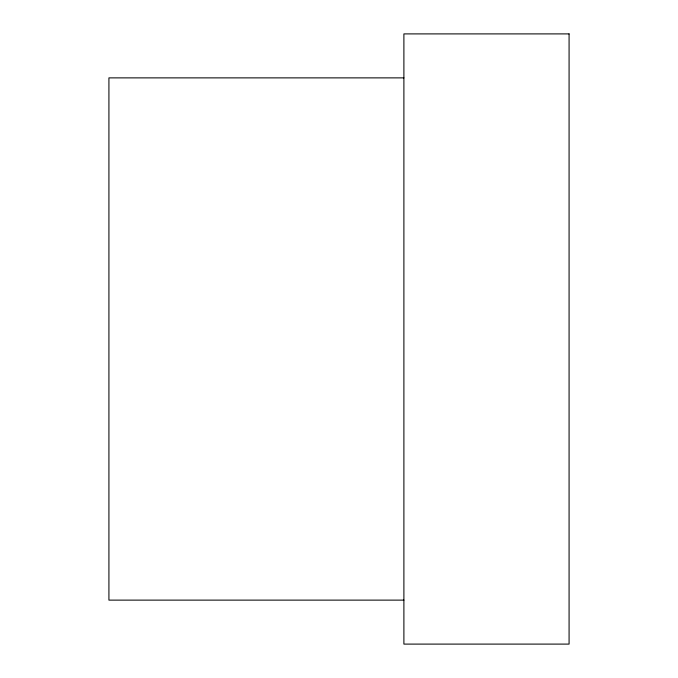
<?xml version="1.0" encoding="UTF-8"?>
<svg xmlns="http://www.w3.org/2000/svg" width="678" height="678" viewBox="0 0 678 678"><rect width="100%" height="100%" fill="white"/><g stroke="black" fill="none" stroke-linecap="round" stroke-linejoin="round"><path stroke-width="1.02" d="M403.893 77.877L108.921 77.877L108.921 600.123L403.893 600.123M569.079 33.9L403.893 33.9L403.893 644.1L569.079 644.1L569.079 33.9"/></g></svg>
